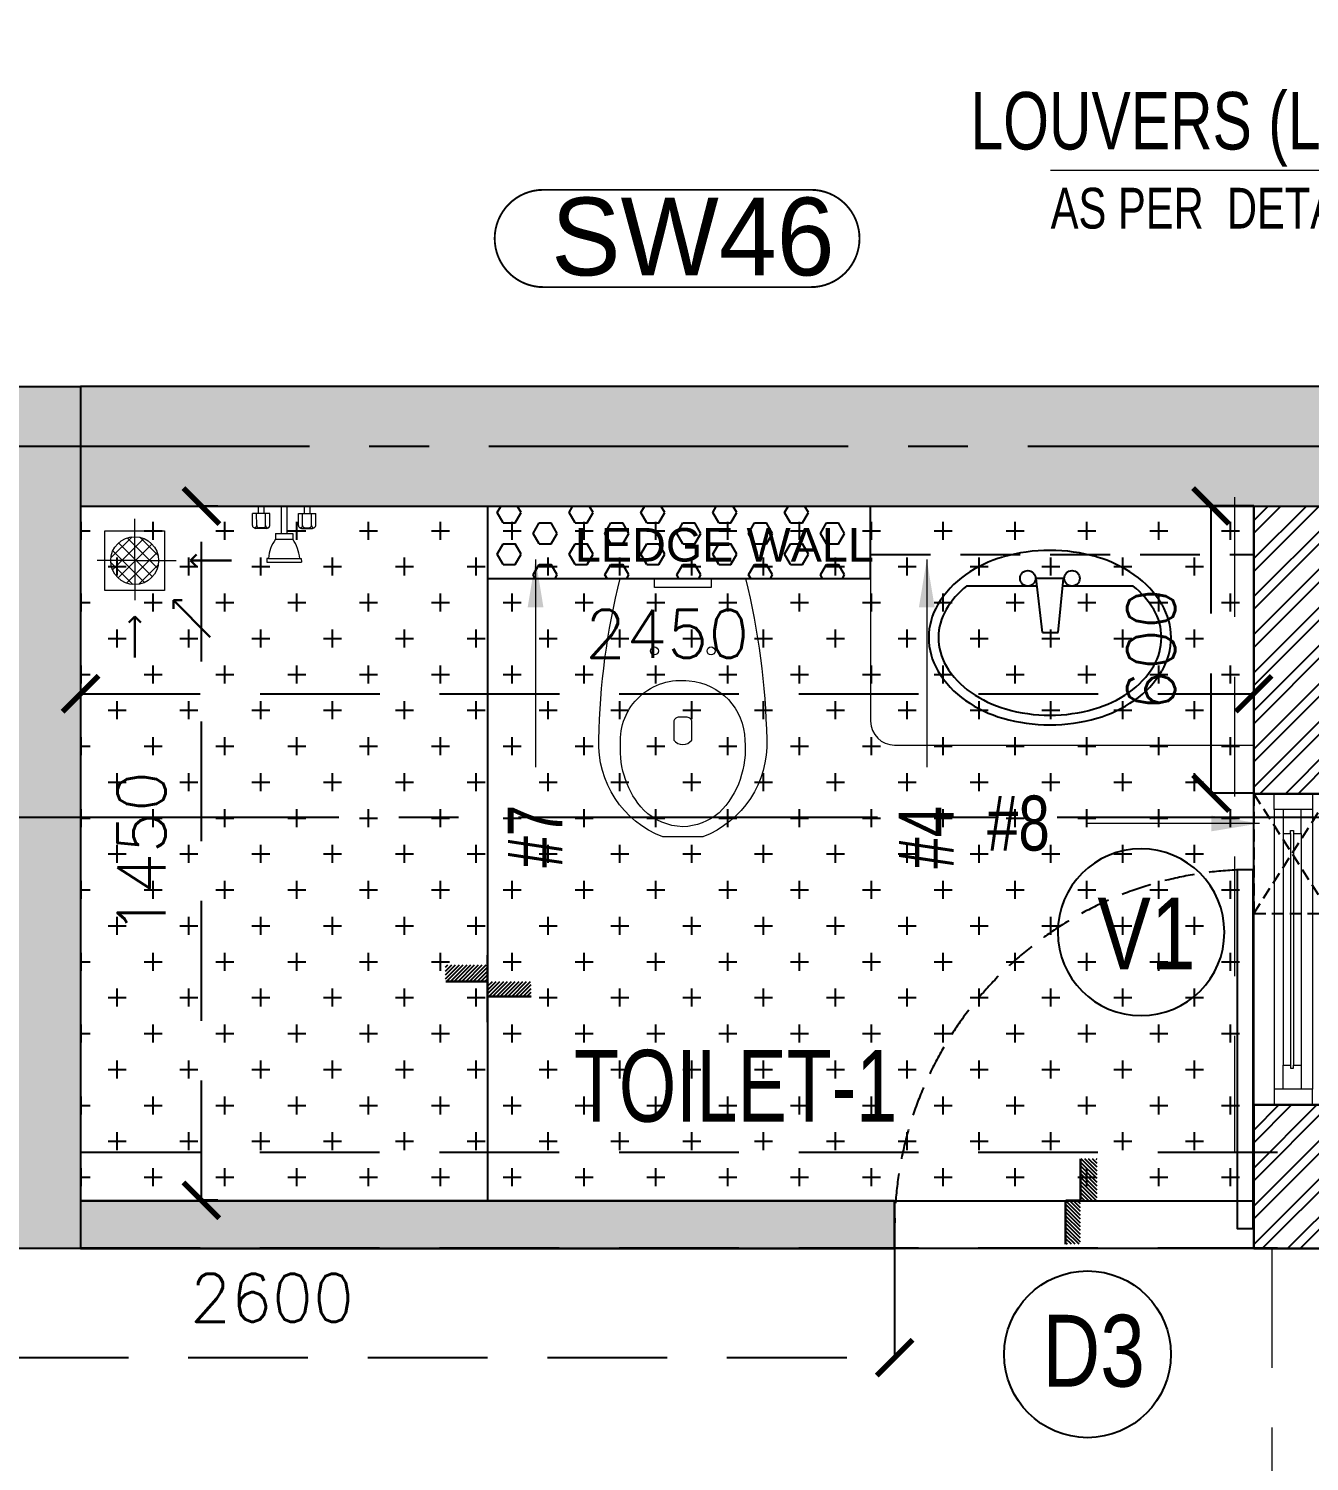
# Model space of a CAD drawing. Header units: millimetres. Extents: x 1167879 to 1231451, y -5731814 to -5645217.
# Drawn here: x 1196534 to 1199208, y -5723919 to -5720927 of the extents above; entities that cross this region are included whole.
import ezdxf
from ezdxf.enums import TextEntityAlignment as Align

# ---------------------------------------------------------------- set-up
doc = ezdxf.new("R2010")
doc.units = ezdxf.units.MM
doc.header["$LTSCALE"] = 1000
doc.header["$MEASUREMENT"] = 0
for name, pattern in [('2BHK-A - FRONT$0$( Hidden )', [0.375, 0.25, -0.125]), ('2BHK-A - FRONT$0$AUDIT_D_120904163729-0', [0]), ('2BHK-A - FRONT$0$HIDDEN', [0.375, 0.25, -0.125]), ('AUDIT_D_120904163729-0', [0]), ('T8(T9 IS SIMILAR) - DIMENSION & TEXTING$0$HIDDEN', [0.375, 0.25, -0.125]), ('T8(T9 IS SIMILAR)$0$$0$HIDDEN', [0.375, 0.25, -0.125]), ('T8(T9 IS SIMILAR)$0$HIDDEN', [0.375, 0.25, -0.125]), ('T8_REFUGE COLUMNS$0$CENTER2', [1.125, 0.75, -0.125, 0.125, -0.125])]:
    doc.linetypes.add(name, pattern=pattern)
doc.layers.get('0').update_dxf_attribs({"linetype": 'AUDIT_D_120904163729-0'})
for name, color, linetype, lineweight in [('2BHK-A - FRONT$0$$0$a-TOI-fixtures', 251, 'Continuous', 0), ('2BHK-A - FRONT$0$a-TOI-fixtures', 251, 'Continuous', 0), ('2BHK-A - FRONT$0$A-WALL- 160', 6, 'Continuous', 30), ('2BHK-A - FRONT$0$Ventilator', 5, 'Continuous', 0), ('T8(T9 IS SIMILAR) - DIMENSION & TEXTING$0$a-Text', 4, 'Continuous', 0), ('T8(T9 IS SIMILAR) - DIMENSION & TEXTING$0$R0-18-10-2014-T1-1st Podium Floor Plan$0$Text', 2, 'Continuous', 0), ('T8(T9 IS SIMILAR)$0$D&W', 8, 'Continuous', 25), ('T8(T9 IS SIMILAR)$0$SCPL BEAM', 191, 'T8(T9 IS SIMILAR)$0$$0$HIDDEN', 13), ('T8_REFUGE COLUMNS$0$A-COLUMN NO size reduce', 81, 'Continuous', 25)]:
    doc.layers.add(name, color=color, linetype=linetype, lineweight=lineweight)
for name, color, linetype in [('2BHK-A - FRONT$0$$0$LEDGE WALL', 5, 'Continuous'), ('2BHK-A - FRONT$0$A-HATCH -160', 251, '2BHK-A - FRONT$0$AUDIT_D_120904163729-0'), ('2BHK-A - FRONT$0$A-SANITARY', 2, 'Continuous'), ('2BHK-A - FRONT$0$a-tile drop', 3, 'Continuous'), ('2BHK-A - FRONT$0$A-TOI SUNK 50MM', 8, 'Continuous'), ('2BHK-A - FRONT$0$ANNO', 7, 'Continuous'), ('2BHK-A - FRONT$0$APT PLANS-typ$0$TILEDROP', 3, 'Continuous'), ('2BHK-A - FRONT$0$ELEV.', 5, 'Continuous'), ('2BHK-A - FRONT$0$LEDGE WALL', 5, 'Continuous'), ('T8(T9 IS SIMILAR) - DIMENSION & TEXTING$0$A-DIMENSIONS', 2, 'T8(T9 IS SIMILAR) - DIMENSION & TEXTING$0$HIDDEN'), ('T8(T9 IS SIMILAR) - DIMENSION & TEXTING$0$a-window-no', 125, 'Continuous'), ('T8(T9 IS SIMILAR)$0$$6$a-beam 2', 50, 'Continuous'), ('T8(T9 IS SIMILAR)$0$S-BEAM', 20, 'T8(T9 IS SIMILAR)$0$$0$HIDDEN'), ('T8_REFUGE COLUMNS$0$A-CENTERLINE', 193, 'T8_REFUGE COLUMNS$0$CENTER2'), ('T8_REFUGE COLUMNS$0$A-RCC COLS', 3, 'Continuous'), ('T8_TYPICAL COLUMNS$0$A-RCC COLS', 3, 'Continuous')]:
    doc.layers.add(name, color=color, linetype=linetype)
doc.layers.add('T8_REFUGE COLUMNS$0$COL-HATCH', color=7, linetype='Continuous', lineweight=25, true_color=0xa3a3a3)
doc.styles.add('2BHK-A - FRONT$0$arial', font='sanss___.ttf')
doc.styles.add('2BHK-A - FRONT$0$Romans 1', font='romans.shx', dxfattribs={"height": 100})
doc.styles.add('T8(T9 IS SIMILAR) - DIMENSION & TEXTING$0$ARIAL ARROW', font='swisscl.ttf')
doc.styles.add('T8(T9 IS SIMILAR) - DIMENSION & TEXTING$0$LODHA STANDERD', font='sanss___.ttf')
doc.styles.add('T8(T9 IS SIMILAR) - DIMENSION & TEXTING$0$Romans 1', font='romans.shx', dxfattribs={"height": 100})
doc.styles.add('T8(T9 IS SIMILAR) - DIMENSION & TEXTING$0$Tahoma', font='tahoma.ttf')
doc.styles.add('T8_REFUGE COLUMNS$0$STANDARD', font='GOTHIC.TTF')
doc.dimstyles.new('2BHK-A - FRONT$0$ALPINE S', dxfattribs={"dimscale": 0, "dimtxt": 100, "dimasz": 75, "dimexe": 0, "dimexo": 0, "dimgap": 75, "dimtad": 1, "dimdec": 0, "dimzin": 0, "dimdsep": 46, "dimtxsty": '2BHK-A - FRONT$0$Romans 1', "dimblk": '2BHK-A - FRONT$0$_ArchTick', "dimcen": 0.09, "dimclrd": 256, "dimclre": 256, "dimclrt": 7, "dimadec": 0, "dimazin": 0, "dimtfac": 1, "dimtdec": 0, "dimtofl": 0, "dimtmove": 1, "dimatfit": 0, "dimldrblk": '2BHK-A - FRONT$0$_Open90', "dimfxl": 1, "dimtolj": 1, "dimtzin": 0, "dimarcsym": 0})
doc.dimstyles.new('T8(T9 IS SIMILAR) - DIMENSION & TEXTING$0$ALPINE S', dxfattribs={"dimscale": 0, "dimtxt": 100, "dimasz": 75, "dimexe": 0, "dimexo": 0, "dimgap": 75, "dimtad": 1, "dimdec": 0, "dimzin": 0, "dimdsep": 46, "dimtxsty": 'T8(T9 IS SIMILAR) - DIMENSION & TEXTING$0$Romans 1', "dimblk": 'T8(T9 IS SIMILAR) - DIMENSION & TEXTING$0$_ArchTick', "dimcen": 0.09, "dimclrd": 256, "dimclre": 256, "dimclrt": 7, "dimadec": 0, "dimazin": 0, "dimtfac": 1, "dimtdec": 0, "dimtofl": 0, "dimtmove": 1, "dimatfit": 0, "dimldrblk": 'T8(T9 IS SIMILAR) - DIMENSION & TEXTING$0$_Open90', "dimfxl": 1, "dimtolj": 1, "dimtzin": 0, "dimarcsym": 0})
doc.dimstyles.new('T8(T9 IS SIMILAR) - DIMENSION & TEXTING$0$SAMATA STD', dxfattribs={"dimtxt": 100, "dimasz": 50, "dimexe": 50, "dimexo": 50, "dimgap": 10, "dimtad": 0, "dimdec": 0, "dimrnd": 5, "dimzin": 0, "dimdsep": 46, "dimtxsty": 'T8(T9 IS SIMILAR) - DIMENSION & TEXTING$0$Tahoma', "dimblk": 'T8(T9 IS SIMILAR) - DIMENSION & TEXTING$0$_Origin2', "dimcen": -50, "dimdle": 50, "dimclrd": 7, "dimclre": 7, "dimclrt": 7, "dimadec": 0, "dimazin": 0, "dimtfac": 1, "dimtdec": 0, "dimtmove": 1, "dimatfit": 3, "dimfxl": 150, "dimtfill": 1, "dimtolj": 1, "dimtzin": 0, "dimlwd": -1, "dimlwe": -1, "dimarcsym": 0})

# ---------------------------------------------------------------- blocks, each defined once
blk = doc.blocks.new('T8(T9 IS SIMILAR) - DIMENSION & TEXTING$0$_Origin2')
at = {"color": 0, "linetype": 'ByBlock', "lineweight": -2}
blk.add_line((-0.5, 0), (-1, 0), dxfattribs=at)
for radius in [0.5, 0.25]:
    blk.add_circle((0, 0), radius, dxfattribs=at)
blk = doc.blocks.new('T8(T9 IS SIMILAR) - DIMENSION & TEXTING$0$WINDOW TAG')
at = {"layer": 'T8(T9 IS SIMILAR) - DIMENSION & TEXTING$0$a-window-no'}
blk.add_circle((0, 0), 174.1, dxfattribs=at)
at = {"layer": 'T8(T9 IS SIMILAR) - DIMENSION & TEXTING$0$a-window-no', "style": 'T8(T9 IS SIMILAR) - DIMENSION & TEXTING$0$LODHA STANDERD'}
blk.add_attdef('WINDOW', text='', height=150, dxfattribs=at).set_placement((11.3, 2.8), align=Align.MIDDLE_CENTER)
blk = doc.blocks.new('T8(T9 IS SIMILAR) - DIMENSION & TEXTING$0$_ArchTick')
at = {"color": 0, "linetype": 'ByBlock', "const_width": 0.15}
blk.add_lwpolyline([(-0.5, -0.5), (0.5, 0.5)], dxfattribs=at)
blk = doc.blocks.new('*D535')
at = {"layer": 'T8(T9 IS SIMILAR) - DIMENSION & TEXTING$0$A-DIMENSIONS', "linetype": 'T8(T9 IS SIMILAR) - DIMENSION & TEXTING$0$HIDDEN', "lineweight": -2, "transparency": 16777216}
for p, q in [((1196642.3, -5721924.4), (1196642.3, -5722316.2)), ((1199092.3, -5721924.1), (1199092.3, -5722316.2))]:
    blk.add_line(p, q, dxfattribs=at)
at = {"layer": 'T8(T9 IS SIMILAR) - DIMENSION & TEXTING$0$A-DIMENSIONS', "lineweight": -2, "transparency": 16777216}
blk.add_line((1196642.3, -5722316.2), (1199092.3, -5722316.2), dxfattribs=at)
at = {"layer": 'T8(T9 IS SIMILAR) - DIMENSION & TEXTING$0$A-DIMENSIONS', "linetype": 'ByBlock', "lineweight": -2, "transparency": 16777216, "xscale": 75, "yscale": 75, "zscale": 75, "rotation": 180}
blk.add_blockref('T8(T9 IS SIMILAR) - DIMENSION & TEXTING$0$_ArchTick', (1196642.3, -5722316.2), dxfattribs=at)
at = {"layer": 'T8(T9 IS SIMILAR) - DIMENSION & TEXTING$0$A-DIMENSIONS', "linetype": 'ByBlock', "lineweight": -2, "transparency": 16777216, "xscale": 75, "yscale": 75, "zscale": 75}
blk.add_blockref('T8(T9 IS SIMILAR) - DIMENSION & TEXTING$0$_ArchTick', (1199092.3, -5722316.2), dxfattribs=at)
at = {"layer": 'T8(T9 IS SIMILAR) - DIMENSION & TEXTING$0$A-DIMENSIONS', "color": 7, "linetype": 'ByBlock', "transparency": 16777216, "insert": (1197867.3, -5722191.2), "char_height": 100, "attachment_point": 5, "style": 'T8(T9 IS SIMILAR) - DIMENSION & TEXTING$0$Romans 1'}
blk.add_mtext('\\A1;2450', dxfattribs=at)
blk = doc.blocks.new('T8(T9 IS SIMILAR) - DIMENSION & TEXTING$0$_Open90')
at = {"color": 0, "linetype": 'ByBlock', "lineweight": -2}
for p, q in [((-0.5, 0.5), (0, 0)), ((0, 0), (-1, 0)), ((0, 0), (-0.5, -0.5))]:
    blk.add_line(p, q, dxfattribs=at)
blk = doc.blocks.new('*D536')
at = {"layer": 'T8(T9 IS SIMILAR) - DIMENSION & TEXTING$0$A-DIMENSIONS', "linetype": 'T8(T9 IS SIMILAR) - DIMENSION & TEXTING$0$HIDDEN', "lineweight": -2, "transparency": 16777216}
for p, q in [((1196929.3, -5721924.4), (1196894.8, -5721924.4)), ((1196929.3, -5723374), (1196894.8, -5723374))]:
    blk.add_line(p, q, dxfattribs=at)
at = {"layer": 'T8(T9 IS SIMILAR) - DIMENSION & TEXTING$0$A-DIMENSIONS', "lineweight": -2, "transparency": 16777216}
blk.add_line((1196894.8, -5723374), (1196894.8, -5721924.4), dxfattribs=at)
at = {"layer": 'T8(T9 IS SIMILAR) - DIMENSION & TEXTING$0$A-DIMENSIONS', "linetype": 'ByBlock', "lineweight": -2, "transparency": 16777216, "xscale": 75, "yscale": 75, "zscale": 75}
for p, rotation in [((1196894.8, -5721924.4), 90), ((1196894.8, -5723374), 270)]:
    blk.add_blockref('T8(T9 IS SIMILAR) - DIMENSION & TEXTING$0$_ArchTick', p, dxfattribs=dict(at, rotation=rotation))
at = {"layer": 'T8(T9 IS SIMILAR) - DIMENSION & TEXTING$0$A-DIMENSIONS', "color": 7, "linetype": 'ByBlock', "transparency": 16777216, "insert": (1196769.8, -5722649.2), "char_height": 100, "attachment_point": 5, "rotation": 90, "style": 'T8(T9 IS SIMILAR) - DIMENSION & TEXTING$0$Romans 1'}
blk.add_mtext('\\A1;1450', dxfattribs=at)
blk = doc.blocks.new('*D541')
at = {"layer": 'T8(T9 IS SIMILAR) - DIMENSION & TEXTING$0$A-DIMENSIONS', "linetype": 'T8(T9 IS SIMILAR) - DIMENSION & TEXTING$0$HIDDEN', "lineweight": -2, "transparency": 16777216}
for p, q in [((1195742.3, -5723474.9), (1195742.3, -5723702.6)), ((1198342.3, -5723474), (1198342.3, -5723702.6))]:
    blk.add_line(p, q, dxfattribs=at)
at = {"layer": 'T8(T9 IS SIMILAR) - DIMENSION & TEXTING$0$A-DIMENSIONS', "lineweight": -2, "transparency": 16777216}
blk.add_line((1195742.3, -5723702.6), (1198342.3, -5723702.6), dxfattribs=at)
at = {"layer": 'T8(T9 IS SIMILAR) - DIMENSION & TEXTING$0$A-DIMENSIONS', "linetype": 'ByBlock', "lineweight": -2, "transparency": 16777216, "xscale": 75, "yscale": 75, "zscale": 75, "rotation": 180}
blk.add_blockref('T8(T9 IS SIMILAR) - DIMENSION & TEXTING$0$_ArchTick', (1195742.3, -5723702.6), dxfattribs=at)
at = {"layer": 'T8(T9 IS SIMILAR) - DIMENSION & TEXTING$0$A-DIMENSIONS', "linetype": 'ByBlock', "lineweight": -2, "transparency": 16777216, "xscale": 75, "yscale": 75, "zscale": 75}
blk.add_blockref('T8(T9 IS SIMILAR) - DIMENSION & TEXTING$0$_ArchTick', (1198342.3, -5723702.6), dxfattribs=at)
at = {"layer": 'T8(T9 IS SIMILAR) - DIMENSION & TEXTING$0$A-DIMENSIONS', "color": 7, "linetype": 'ByBlock', "transparency": 16777216, "insert": (1197042.3, -5723577.6), "char_height": 100, "attachment_point": 5, "style": 'T8(T9 IS SIMILAR) - DIMENSION & TEXTING$0$Romans 1'}
blk.add_mtext('\\A1;2600', dxfattribs=at)
blk = doc.blocks.new('*D201')
at = {"layer": 'T8(T9 IS SIMILAR) - DIMENSION & TEXTING$0$A-DIMENSIONS', "linetype": 'T8(T9 IS SIMILAR) - DIMENSION & TEXTING$0$HIDDEN', "lineweight": -2, "transparency": 16777216}
for p, q in [((1199092.3, -5721924.1), (1199003, -5721924.1)), ((1199092.3, -5722523.9), (1199003, -5722523.9))]:
    blk.add_line(p, q, dxfattribs=at)
at = {"layer": 'T8(T9 IS SIMILAR) - DIMENSION & TEXTING$0$A-DIMENSIONS', "lineweight": -2, "transparency": 16777216}
blk.add_line((1199003, -5722523.9), (1199003, -5721924.1), dxfattribs=at)
at = {"layer": 'T8(T9 IS SIMILAR) - DIMENSION & TEXTING$0$A-DIMENSIONS', "linetype": 'ByBlock', "lineweight": -2, "transparency": 16777216, "xscale": 75, "yscale": 75, "zscale": 75}
for p, rotation in [((1199003, -5721924.1), 90), ((1199003, -5722523.9), 270)]:
    blk.add_blockref('T8(T9 IS SIMILAR) - DIMENSION & TEXTING$0$_ArchTick', p, dxfattribs=dict(at, rotation=rotation))
at = {"layer": 'T8(T9 IS SIMILAR) - DIMENSION & TEXTING$0$A-DIMENSIONS', "color": 7, "linetype": 'ByBlock', "transparency": 16777216, "insert": (1198878, -5722224), "char_height": 100, "attachment_point": 5, "rotation": 90, "style": 'T8(T9 IS SIMILAR) - DIMENSION & TEXTING$0$Romans 1'}
blk.add_mtext('\\A1;600', dxfattribs=at)
blk = doc.blocks.new('T8_REFUGE COLUMNS')
at = {"layer": 'T8_REFUGE COLUMNS$0$COL-HATCH', "linetype": 'ByBlock'}
h = blk.add_hatch(color=256, dxfattribs=at)
h.dxf.hatch_style = 1
h.paths.add_polyline_path([(1196642.1, -5723474.9), (1196392.1, -5723474.9), (1196392.1, -5721674.9), (1196642.1, -5721674.9)])
h = blk.add_hatch(color=256, dxfattribs=at)
h.dxf.hatch_style = 1
h.paths.add_polyline_path([(1196642.1, -5721924.9), (1199252.1, -5721924.9), (1199252.1, -5721674.9), (1196642.1, -5721674.9)])
at = {"layer": 'T8_REFUGE COLUMNS$0$A-CENTERLINE'}
for p, q in [((1217370.3, -5721799.9), (1182156.9, -5721799.9)), ((1217431.8, -5722574.9), (1182156.9, -5722574.9))]:
    blk.add_line(p, q, dxfattribs=at)
at = {"layer": 'T8_REFUGE COLUMNS$0$A-COLUMN NO size reduce', "linetype": 'ByBlock', "const_width": 3.9}
blk.add_lwpolyline([(1197608.8, -5721467.2, -1), (1197608.8, -5721264), (1198167.4, -5721264, -1), (1198167.4, -5721467.2)], format="xyb", close=True, dxfattribs=at)
at = {"layer": 'T8_REFUGE COLUMNS$0$A-RCC COLS', "linetype": 'ByBlock'}
for points in [[(1196642.1, -5723474.9), (1196392.1, -5723474.9), (1196392.1, -5721674.9), (1196642.1, -5721674.9)], [(1196642.1, -5721924.9), (1199252.1, -5721924.9), (1199252.1, -5721674.9), (1196642.1, -5721674.9)]]:
    blk.add_lwpolyline(points, close=True, dxfattribs=at)
at = {"layer": 'T8_REFUGE COLUMNS$0$A-COLUMN NO size reduce', "linetype": 'ByBlock', "insert": (1197625.1, -5721280.2), "char_height": 162.5, "attachment_point": 1, "style": 'T8_REFUGE COLUMNS$0$STANDARD'}
blk.add_mtext_dynamic_manual_height_columns('SW46', width=444.685, gutter_width=500, heights=[0], dxfattribs=at)
blk = doc.blocks.new('T8_TYPICAL COLUMNS')
at = {"layer": 'T8_TYPICAL COLUMNS$0$A-RCC COLS', "linetype": 'ByBlock'}
blk.add_blockref('T8_REFUGE COLUMNS', (0, 0), dxfattribs=at)
blk = doc.blocks.new('2BHK-A - FRONT$0$EWC 1-flat-3')
at = {"layer": '2BHK-A - FRONT$0$a-TOI-fixtures', "ltscale": 1.5}
blk.add_line((130.9, 0), (-130.9, 0), dxfattribs=at)
for points in [[(-130.9, 0, -0.055103), (-175.3, 336.2, -0.321827), (-41.6, 540), (41.6, 540, -0.321827), (175.3, 336.2, -0.055103), (130.9, 0, -27.681239)], [(-13.2, 214.3, -0.391448), (-129.3, 337.7, -0.224585), (-76.1, 489.9, -0.160675), (0, 518.7, -0.183016), (81.6, 484.1, -0.201424), (130, 346.4, -0.474507), (-13.2, 214.3, -2.927417)], [(-9.5, 290.2), (9.5, 290.2, 0.414214), (18.9, 299.7), (18.9, 337.6, 0.5), (-18.9, 337.6), (-18.9, 299.7, 0.414214), (-9.5, 290.2, 0.530498)]]:
    blk.add_lwpolyline(points, format="xyb", dxfattribs=at)
at = {"layer": '2BHK-A - FRONT$0$a-TOI-fixtures'}
blk.add_lwpolyline([(-59.2, 0), (-59.2, 18.9), (59.2, 18.9), (59.2, 0)], close=True, dxfattribs=at)
at = {"layer": '2BHK-A - FRONT$0$a-TOI-fixtures', "ltscale": 1.5}
for centre in [(-59.2, 151.6), (59.2, 151.6)]:
    blk.add_circle(centre, 8.31, dxfattribs=at)
blk = doc.blocks.new('2BHK-A - FRONT$0$SH-flat-2')
at = {"layer": '2BHK-A - FRONT$0$a-TOI-fixtures'}
for p, q in [((14.6, 30), (14.7, 66)), ((39.9, 65.9), (14.7, 66)), ((0.1, 54), (14.6, 54)), ((0.1, 42), (14.6, 42)), ((39.7, 38.7), (14.5, 38.7)), ((39.8, 57.2), (14.6, 57.2)), ((39.8, 29.9), (14.6, 30)), ((43.4, 31.6), (44.7, 33.1)), ((44.6, 43), (44.6, 52.2)), ((45.9, 36.2), (45.9, 59)), ((108.4, -32.8), (108.5, 32.4)), ((108.5, 35.8), (116.3, 35.8)), ((108.5, 32.4), (108.5, 35.8)), ((116.2, -36.2), (116.3, 35.8)), ((0, -6), (0, 6)), ((0, 6), (56.3, 5.9)), ((56.2, -18.1), (56.3, 17.9)), ((56.3, 17.9), (68.3, 17.9)), ((68.2, -18.1), (68.3, 17.9)), ((0, -6), (56.3, -6.1)), ((56.2, -18.1), (68.2, -18.1)), ((-0.1, -42), (14.4, -42)), ((-0.1, -54), (14.4, -54)), ((39.5, -57.3), (14.3, -57.3)), ((14.5, -30), (14.4, -66)), ((39.6, -38.8), (14.4, -38.8)), ((39.7, -30.1), (14.5, -30)), ((43.3, -31.7), (44.6, -33.3)), ((44.4, -43.2), (44.4, -52.4)), ((45.7, -36.4), (45.7, -59.2)), ((108.4, -32.8), (108.4, -36.2)), ((108.4, -36.2), (116.2, -36.2)), ((39.6, -66.1), (14.4, -66))]:
    blk.add_line(p, q, dxfattribs=at)
for centre, radius, start, end in [((39.8, 62), 4.8, 269.8776, 359.8776), ((39.9, 61.1), 4.8, 359.8776, 89.8776), ((41.1, 59), 4.8, 359.8776, 46.4449), ((39.8, 43.5), 4.8, 269.8776, 359.8776), ((39.7, 33.9), 4.8, 359.8776, 89.8776), ((39.8, 52.2), 4.8, 359.8776, 89.8776), ((39.8, 34.7), 4.8, 269.8776, 359.8776), ((41.1, 36.2), 4.8, 319.2258, 359.8776), ((114.8, -47.9), 80.5, 94.4595, 125.2375), ((115, 47.4), 80.5, 234.5177, 265.2957), ((39.5, -52.4), 4.8, 269.8776, 359.8776), ((39.5, -62.1), 4.8, 359.8776, 89.8776), ((39.6, -34), 4.8, 269.8776, 359.8776), ((39.6, -43.6), 4.8, 359.8776, 89.8776), ((39.7, -34.9), 4.8, 359.8776, 89.8776), ((40.9, -59.2), 4.8, 313.3103, 359.8776), ((40.9, -36.4), 4.8, 359.8776, 40.5294), ((39.6, -61.3), 4.8, 269.8776, 359.8776)]:
    blk.add_arc(centre, radius, start, end, dxfattribs=at)
blk = doc.blocks.new('2BHK-A - FRONT$0$TILE DROP -x')
at = {"layer": '2BHK-A - FRONT$0$APT PLANS-typ$0$TILEDROP'}
h = blk.add_hatch(dxfattribs=at)
h.set_pattern_fill('ACET-2D-ANSI31', color=8, scale=90, angle=90, style=0)
h.set_pattern_definition([(135, (-851695.914, 5365039.183), (-7.954951288, -7.954951288), [])])
h.paths.add_polyline_path([(-58323.9, -19205.9), (-58323.9, -19023.7), (-58261.5, -19023.7), (-58261.5, -19205.9)])
edge = h.paths.add_edge_path()
edge.add_line((-58323.9, -19381.2), (-58393.7, -19381.2))
edge.add_line((-58323.9, -19205.9), (-58323.9, -19381.2))
edge.add_line((-58393.1, -19205.9), (-58323.9, -19205.9))
edge.add_line((-58393.1, -19381.2), (-58393.1, -19205.9))
at = {"layer": '2BHK-A - FRONT$0$APT PLANS-typ$0$TILEDROP', "color": 1}
blk.add_line((-58153.9, -19205.9), (-58434, -19205.9), dxfattribs=at)
at = {"layer": '2BHK-A - FRONT$0$APT PLANS-typ$0$TILEDROP', "color": 20, "const_width": 10}
for points in [[(-58261.5, -19205.9), (-58261.5, -19023.7)], [(-58323.9, -19381.2), (-58323.9, -19205.9)], [(-58323.9, -19205.9), (-58261.5, -19205.9)]]:
    blk.add_lwpolyline(points, dxfattribs=at)
blk = doc.blocks.new('2BHK-A - FRONT$0$V1')
at = {"layer": '2BHK-A - FRONT$0$Ventilator'}
for p, q in [((1139453.9, -5700057.1), (1140103.9, -5700057.1)), ((1139453.9, -5700217.1), (1140103.9, -5700217.1))]:
    blk.add_line(p, q, dxfattribs=at)
at = {"layer": '2BHK-A - FRONT$0$Ventilator', "color": 8}
for p, q in [((1139486.9, -5700094.6), (1140070.9, -5700094.6)), ((1139536.9, -5700118.3), (1140020.9, -5700118.3)), ((1139536.9, -5700155.8), (1140020.9, -5700155.8)), ((1139486.9, -5700174.6), (1140070.9, -5700174.6))]:
    blk.add_line(p, q, dxfattribs=at)
at = {"layer": '2BHK-A - FRONT$0$Ventilator', "color": 5}
for p, q in [((1139536.9, -5700134.1), (1140020.9, -5700134.1)), ((1139536.9, -5700140.1), (1140020.9, -5700140.1))]:
    blk.add_line(p, q, dxfattribs=at)
at = {"layer": '2BHK-A - FRONT$0$Ventilator', "color": 4}
for points in [[(1139453.9, -5700094.6), (1139486.9, -5700094.6), (1139486.9, -5700174.6), (1139453.9, -5700174.6)], [(1140103.9, -5700094.6), (1140070.9, -5700094.6), (1140070.9, -5700174.6), (1140103.9, -5700174.6)], [(1139536.9, -5700134.1), (1139536.9, -5700118.3), (1139486.9, -5700118.3), (1139486.9, -5700155.8), (1139536.9, -5700155.8), (1139536.9, -5700140.1), (1139530.9, -5700140.1), (1139530.9, -5700134.1)], [(1140020.9, -5700134.1), (1140020.9, -5700118.3), (1140070.9, -5700118.3), (1140070.9, -5700155.8), (1140020.9, -5700155.8), (1140020.9, -5700140.1), (1140026.9, -5700140.1), (1140026.9, -5700134.1)]]:
    blk.add_lwpolyline(points, close=True, dxfattribs=at)
blk = doc.blocks.new('2BHK-A - FRONT$0$_ArchTick')
at = {"color": 0, "linetype": 'ByBlock', "const_width": 0.15}
blk.add_lwpolyline([(-0.5, -0.5), (0.5, 0.5)], dxfattribs=at)
blk = doc.blocks.new('2BHK-A - FRONT$0$_Open90')
at = {"color": 0, "linetype": 'ByBlock', "lineweight": -2}
for p, q in [((0, 0), (-1, 0)), ((-0.5, 0.5), (0, 0)), ((0, 0), (-0.5, -0.5))]:
    blk.add_line(p, q, dxfattribs=at)
blk = doc.blocks.new('2BHK-A - FRONT$0$WB1-flat-1')
at = {"layer": '2BHK-A - FRONT$0$A-SANITARY', "color": 251, "ltscale": 1000}
for p, q in [((-190118, 1779491.7), (-190265.4, 1779491.7)), ((-190061.5, 1779507.9), (-190121.4, 1779507.9)), ((-190106.8, 1779394.5), (-190119.9, 1779507.9)), ((-190074.4, 1779394.5), (-190063, 1779507.9)), ((-189917.5, 1779491.7), (-190064.6, 1779491.7))]:
    blk.add_line(p, q, dxfattribs=at)
at = {"layer": '2BHK-A - FRONT$0$A-SANITARY', "color": 251}
blk.add_line((-190106.8, 1779394.5), (-190074.4, 1779394.5), dxfattribs=at)
for centre, major_axis, start_param, end_param in [((-190115.8, 1779296.9), (69.6, -256.7), 3.157331, 3.484585), ((-190091.4, 1779212.5), (92.6, -341.5), 2.876783, 3.157331), ((-190091.4, 1779212.5), (92.6, -341.5), 2.596234, 2.876783), ((-190067.1, 1779296.9), (69.6, -256.7), 2.268981, 2.596234), ((-190152.9, 1779350.3), (52.6, -193.9), 3.484585, 3.910525), ((-190137.6, 1779507.9), (4.2, -15.6), 6.018375, 12.30156), ((-190045.3, 1779507.9), (4.2, -15.6), 6.018375, 12.30156), ((-190030, 1779350.3), (52.6, -193.9), 1.84304, 2.268981), ((-190152.9, 1779350.3), (47.3, -174.4), 3.548625, 3.910525), ((-190030, 1779350.3), (47.3, -174.4), 1.84304, 2.20494), ((-190209.6, 1779384.1), (35.3, -130.2), 3.910525, 4.447579), ((-189973.2, 1779384.1), (35.3, -130.2), 1.305986, 1.84304), ((-190209.6, 1779384.1), (30, -110.7), 3.910525, 4.447579), ((-189973.2, 1779384.1), (30, -110.7), 1.305986, 1.84304), ((-190209.6, 1779384.1), (35.3, -130.2), 4.447579, 4.984633), ((-190209.6, 1779384.1), (30, -110.7), 4.447579, 4.984633), ((-189973.2, 1779384.1), (30, -110.7), 0.768932, 1.305986), ((-189973.2, 1779384.1), (35.3, -130.2), 0.768932, 1.305986), ((-190152.9, 1779417.8), (52.6, -193.9), 4.984633, 5.410573), ((-190152.9, 1779417.8), (47.3, -174.4), 4.984633, 5.410573), ((-190030, 1779417.8), (47.3, -174.4), 0.342992, 0.768932), ((-190030, 1779417.8), (52.6, -193.9), 0.342992, 0.768932), ((-190115.8, 1779471.3), (69.6, -256.7), 5.410573, 5.737826), ((-190115.8, 1779471.3), (64.3, -237.2), 5.410573, 5.737826), ((-190067.1, 1779471.3), (64.3, -237.2), 0.015739, 0.342992), ((-190067.1, 1779471.3), (69.6, -256.7), 0.015739, 0.342992), ((-190091.4, 1779555.7), (92.6, -341.5), 5.737826, 6.018375), ((-190091.4, 1779555.7), (87.3, -322), 5.737826, 6.018375), ((-190091.4, 1779555.7), (87.3, -322), 6.018375, 6.298924), ((-190091.4, 1779555.7), (92.6, -341.5), 6.018375, 6.298924)]:
    blk.add_ellipse(centre, major_axis=major_axis, ratio=1, start_param=start_param, end_param=end_param, dxfattribs=at)
blk = doc.blocks.new('T8(T9 IS SIMILAR) - DIMENSION & TEXTING')
at = {"layer": 'T8(T9 IS SIMILAR) - DIMENSION & TEXTING$0$a-window-no'}
ref = blk.add_blockref('T8(T9 IS SIMILAR) - DIMENSION & TEXTING$0$WINDOW TAG', (1198856.9, -5722814.2, 0), dxfattribs=dict(at, xscale=-1, rotation=180))
ref.add_attrib('WINDOW', 'V1', dxfattribs={"height": 150, "style": 'T8(T9 IS SIMILAR) - DIMENSION & TEXTING$0$LODHA STANDERD', "width": 0.8}).set_placement((1198868.2, -5722817, 0), align=Align.MIDDLE_CENTER)
ref = blk.add_blockref('T8(T9 IS SIMILAR) - DIMENSION & TEXTING$0$WINDOW TAG', (1198745.1, -5723695.6), dxfattribs=at)
ref.add_attrib('WINDOW', 'D3', dxfattribs={"height": 150, "style": 'T8(T9 IS SIMILAR) - DIMENSION & TEXTING$0$LODHA STANDERD', "width": 0.8}).set_placement((1198757.8, -5723688.1), align=Align.MIDDLE_CENTER)
at = {"layer": 'T8(T9 IS SIMILAR) - DIMENSION & TEXTING$0$a-Text', "style": 'T8(T9 IS SIMILAR) - DIMENSION & TEXTING$0$ARIAL ARROW'}
blk.add_text('TOILET-1', height=150, dxfattribs=at).set_placement((1197672.6, -5723209.9))
at = {"layer": 'T8(T9 IS SIMILAR) - DIMENSION & TEXTING$0$R0-18-10-2014-T1-1st Podium Floor Plan$0$Text', "linetype": 'ByBlock', "style": 'T8(T9 IS SIMILAR) - DIMENSION & TEXTING$0$ARIAL ARROW'}
blk.add_text('#8', height=114.75, dxfattribs=at).set_placement((1198535.4, -5722643.7, 0))
for s, p in [('#7', (1197648.8, -5722679.1, 0)), ('#4', (1198465.7, -5722681.3, 0))]:
    blk.add_text(s, height=114.75, rotation=90, dxfattribs=at).set_placement(p)
at = {"layer": 'T8(T9 IS SIMILAR) - DIMENSION & TEXTING$0$R0-18-10-2014-T1-1st Podium Floor Plan$0$Text', "insert": (1199341.2, -5721346), "char_height": 120, "width": 3557.379, "attachment_point": 9, "style": 'T8(T9 IS SIMILAR) - DIMENSION & TEXTING$0$ARIAL ARROW'}
blk.add_mtext('LOUVERS (L2)\\P{\\H0.70833x;AS PER  DETAIL}', dxfattribs=at)
at = {"layer": 'T8(T9 IS SIMILAR) - DIMENSION & TEXTING$0$A-DIMENSIONS', "linetype": 'ByBlock'}
for base, p1, p2, picture, middle in [((1196894.8, -5721924.4), (1196929.3, -5723374), (1196929.3, -5721924.4), '*D536', (1196769.8, -5722649.2)), ((1199003, -5721924.1), (1199092.3, -5722523.9), (1199092.3, -5721924.1), '*D201', (1198878, -5722224))]:
    dim = blk.add_linear_dim(base=base, p1=p1, p2=p2, angle=90, dimstyle='T8(T9 IS SIMILAR) - DIMENSION & TEXTING$0$ALPINE S', override={"dimscale": 1, "dimfxl": 5, "dimarcsym": 1}, dxfattribs=at)
    dim.commit()
    dim.dimension.update_dxf_attribs({"geometry": picture, "text_midpoint": middle})
for base, p1, p2, picture, middle in [((1199092.3, -5722316.2), (1196642.3, -5721924.4, -0.7), (1199092.3, -5721924.1), '*D535', (1197867.3, -5722191.2)), ((1198342.3, -5723702.6), (1195742.3, -5723474.9), (1198342.3, -5723474), '*D541', (1197042.3, -5723577.6))]:
    dim = blk.add_linear_dim(base=base, p1=p1, p2=p2, dimstyle='T8(T9 IS SIMILAR) - DIMENSION & TEXTING$0$ALPINE S', override={"dimscale": 1, "dimfxl": 5, "dimarcsym": 1}, dxfattribs=at)
    dim.commit()
    dim.dimension.update_dxf_attribs({"geometry": picture, "text_midpoint": middle})
at = {"layer": 'T8(T9 IS SIMILAR) - DIMENSION & TEXTING$0$R0-18-10-2014-T1-1st Podium Floor Plan$0$Text'}
for points, override in [([(1199502, -5721674.4), (1199502, -5721223.7), (1198668.1, -5721223.7)], {"dimscale": 1, "dimasz": 150, "dimclrd": 2, "dimfxlon": 1, "dimarcsym": 1}), ([(1197592.6, -5722035.7), (1197592.5, -5722361.2), (1197592.6, -5722469.7)], {"dimscale": 1, "dimasz": 100, "dimclrd": 2, "dimfxlon": 1, "dimarcsym": 1}), ([(1198409.5, -5722035.7), (1198409.5, -5722361.2), (1198409.5, -5722469.7)], {"dimscale": 1, "dimasz": 100, "dimclrd": 2, "dimfxlon": 1, "dimarcsym": 1}), ([(1199104, -5722587.1), (1198854.3, -5722587.1), (1198745.8, -5722587.1)], {"dimscale": 1, "dimasz": 100, "dimclrd": 2, "dimfxlon": 1, "dimarcsym": 1})]:
    blk.add_leader(points, dimstyle='T8(T9 IS SIMILAR) - DIMENSION & TEXTING$0$SAMATA STD', override=override, dxfattribs=at)
blk = doc.blocks.new('2BHK-A - FRONT$0$A$C1DA736AB')
at = {"layer": '2BHK-A - FRONT$0$a-TOI-fixtures', "linetype": 'ByBlock'}
for points in [[(117, 0.4, 0), (202.3, 0.4, 0)], [(81.7, -82.8, 0), (158.2, -159.9, 0)], [(0.4, -117, 0), (0.4, -202.3, 0)]]:
    blk.add_leader(points, dimstyle='2BHK-A - FRONT$0$ALPINE S', override={"dimscale": 1, "dimasz": 25, "dimtad": 0, "dimfxl": 5, "dimtfill": 1, "dimarcsym": 1}, dxfattribs=at)
blk = doc.blocks.new('2BHK-A - FRONT$0$$0$Type-A-First Floor Plan-bottom-up$0$FLOOR TRAP-flat-6')
at = {"layer": '2BHK-A - FRONT$0$$0$a-TOI-fixtures'}
h = blk.add_hatch(dxfattribs=at)
h.set_pattern_fill('ACET-2D-_USER', color=256, scale=20, angle=45, style=0, double=1, pattern_type=0)
h.set_pattern_definition([(45, (-789896.981, 5385770.066), (-14.142135624, 14.142135624), []), (135, (-789896.981, 5385770.066), (-14.142135624, -14.142135624), [])])
edge = h.paths.add_edge_path()
edge.add_arc((150, 150), 50, 0, 360)
for q in [(150, 228.6), (67.6, 150), (237.4, 150), (150, 63.6)]:
    blk.add_line((150, 150), q, dxfattribs=at)
blk.add_lwpolyline([(87.5, 212.5), (212.5, 212.5), (212.5, 87.5), (87.5, 87.5)], close=True, dxfattribs=at)
blk.add_circle((150, 150), 50, dxfattribs=at)
at = {"layer": '2BHK-A - FRONT$0$A-WALL- 160', "linetype": 'ByBlock', "rotation": 270}
blk.add_blockref('2BHK-A - FRONT$0$A$C1DA736AB', (150, 150.4), dxfattribs=at)
blk = doc.blocks.new('2BHK-A - FRONT')
at = {"layer": '2BHK-A - FRONT$0$A-HATCH -160', "linetype": 'ByBlock'}
h = blk.add_hatch(dxfattribs=at)
h.set_pattern_fill('ZIGZAG', color=256, scale=250)
h.set_pattern_definition([(0, (0, 0), (31.25, 31.25), [31.25, -31.25]), (90, (31.25, 0), (-31.25, 31.25), [31.25, -31.25])])
h.paths.add_polyline_path([(1142149.5, -5723474.6), (1143849.6, -5723474.6), (1143849.6, -5723374.6), (1142149.5, -5723374.6)])
h.paths.add_polyline_path([(1144889.5, -5724474.6), (1144889.5, -5724574.6), (1147099.5, -5724574.6), (1147099.5, -5724474.6), (1145949.5, -5724474.2), (1145949.5, -5724374.2), (1145849.5, -5724374.2), (1145849.5, -5724474.6)])
h.paths.add_polyline_path([(1145949.5, -5723374.2), (1146849.2, -5723374.2), (1146849.2, -5723474.2), (1145949.5, -5723474.2)])
h.paths.add_polyline_path([(1147599.2, -5723474.2), (1148199.2, -5723474.2), (1148199.2, -5723374.2), (1147599.2, -5723374.2)])
h.paths.add_polyline_path([(1150399.5, -5721024.5), (1150499.5, -5721024.5), (1150499.5, -5721774.2), (1150399.5, -5721774.2)])
h.paths.add_polyline_path([(1150399.5, -5720124.5), (1150499.5, -5720124.5), (1150499.5, -5719224.6), (1150399.5, -5719224.6)])
h.paths.add_polyline_path([(1145549.4, -5721674.6), (1145649.4, -5721674.6), (1145649.4, -5721174.6), (1145649.4, -5721174.6), (1145649.4, -5721073.7), (1145549.4, -5721073.9)])
h.paths.add_polyline_path([(1148199.5, -5728684.2), (1148934.5, -5728684.2), (1148934.5, -5728584.2), (1148199.5, -5728584.2)])
h.paths.add_polyline_path([(1148449.5, -5721774.6), (1148849.5, -5721774.6), (1148849.5, -5721674.6), (1148449.5, -5721674.6)])
h.paths.add_polyline_path([(1150149.5, -5721674.6), (1150399.5, -5721674.6), (1150399.5, -5721774.6), (1150149.5, -5721774.6)])
h = blk.add_hatch(dxfattribs=at)
h.set_pattern_fill('ANSI32', color=256, scale=150)
h.set_pattern_definition([(45, (0, -0.55), (-39.77475644, 39.77475644), []), (45, (26.517, -0.55), (-39.77475644, 39.77475644), [])])
h.paths.add_polyline_path([(1145269.9, -5728524.2), (1145269.9, -5728684.2), (1144639.8, -5728684.2), (1144639.8, -5726829.5), (1144799.8, -5726829.5), (1144799.8, -5728524.2)])
h.paths.add_polyline_path([(1148934.5, -5727449.8), (1148934.5, -5727609.8), (1147999.5, -5727609.8), (1147999.5, -5727009.5), (1148159.5, -5727009.5), (1148159.5, -5727449.8)])
h.paths.add_polyline_path([(1147999.5, -5728684.2), (1147999.5, -5728524.2), (1147369.9, -5728524.2), (1147369.9, -5728684.2)])
edge = h.paths.add_edge_path()
edge.add_line((1151334.5, -5727449.8), (1151779.5, -5727449.8))
edge.add_line((1151779.5, -5727449.8), (1151779.5, -5727609.8))
edge.add_line((1151704.5, -5727609.8), (1151334.5, -5727609.8))
edge.add_line((1151334.5, -5727609.8), (1151334.5, -5727449.8))
h.paths.add_polyline_path([(1146264.5, -5719573.8), (1146424.5, -5719573.8), (1146424.5, -5719224.6), (1146264.5, -5719224.6)])
h.paths.add_polyline_path([(1145549.4, -5721834.4), (1145788.9, -5721834.4), (1145790, -5721674.6), (1145549.4, -5721674.6)])
h.paths.add_polyline_path([(1145949.5, -5721924.2), (1145949.5, -5722524.6), (1145789.5, -5722524.6), (1145789.5, -5721924.2)])
h.paths.add_polyline_path([(1144599.5, -5721924.6), (1144759.5, -5721924.6), (1144762, -5722524.6), (1144602, -5722524.6)])
h.paths.add_polyline_path([(1144599.5, -5723474.6), (1144599.5, -5723174.6), (1144759.5, -5723174.6), (1144759.5, -5723314.6), (1145789.5, -5723314.6), (1145789.5, -5723174.6), (1145949.5, -5723174.6), (1145949.5, -5723474.2)])
h = blk.add_hatch(dxfattribs=at)
h.set_pattern_fill('HEX', color=256, scale=200)
h.paths.add_polyline_path([(1143749.5, -5722074.9), (1143749.5, -5721924.9), (1142999.6, -5721924.9), (1142999.6, -5722074.9)])
at = {"layer": '2BHK-A - FRONT$0$A-TOI SUNK 50MM'}
h = blk.add_hatch(dxfattribs=at)
h.set_pattern_fill('CROSS', color=256, scale=300, style=0)
h.set_pattern_definition([(0, (0, -0.9), (75, 75), [37.5, -112.5]), (90, (18.75, -19.65), (-75, 75), [37.5, -112.5])])
h.paths.add_polyline_path([(1142149.5, -5723374.6), (1144599.5, -5723374.6), (1144599.5, -5721924.9), (1142149.5, -5721924.9)])
h.paths.add_polyline_path([(1148199.2, -5723374.6), (1145949.5, -5723374.6), (1145949.5, -5721924.9), (1148199.2, -5721924.9)])
at = {"linetype": '2BHK-A - FRONT$0$HIDDEN', "ltscale": 0.1}
for p, q in [((1144599.5, -5722774.6), (1144759.5, -5722524.6)), ((1144599.5, -5722524.6), (1144759.5, -5722774.6))]:
    blk.add_line(p, q, dxfattribs=at)
blk.add_lwpolyline([(1144599.5, -5722774.6), (1144759.5, -5722774.6), (1144759.5, -5722524.6), (1144599.5, -5722524.6)], close=True, dxfattribs=at)
blk.add_lwpolyline([(1144598.4, -5723432.5), (1144598.4, -5722683.6), (1144564.9, -5722683.6), (1144564.9, -5723432.5)], close=True)
at = {"linetype": 'ByBlock'}
blk.add_lwpolyline([(1144599.5, -5723474.6), (1143849.5, -5723474.6), (1143849.5, -5723374.6), (1144599.5, -5723374.6)], close=True, dxfattribs=at)
at = {"color": 0, "linetype": '2BHK-A - FRONT$0$( Hidden )', "ltscale": 0.25}
blk.add_arc((1144599.5, -5723433), 750, 92.373, 179.9653, dxfattribs=at)
at = {"layer": '2BHK-A - FRONT$0$$0$LEDGE WALL', "linetype": '2BHK-A - FRONT$0$HIDDEN', "ltscale": 0.5}
blk.add_line((1143799.5, -5722024.9), (1144599.6, -5722024.9), dxfattribs=at)
at = {"layer": '2BHK-A - FRONT$0$A-TOI SUNK 50MM'}
blk.add_line((1143849.5, -5723374.6), (1144599.5, -5723374.6), dxfattribs=at)
blk.add_line((1143849.5, -5723374.6), (1144599.5, -5723374.6), dxfattribs=at)
blk.add_lwpolyline([(1142149.5, -5723374.6), (1144599.5, -5723374.6), (1144599.5, -5721924.9), (1142149.5, -5721924.9)], close=True, dxfattribs=at)
at = {"layer": '2BHK-A - FRONT$0$a-TOI-fixtures'}
for p, q in [((1143799.5, -5721924.9), (1144584.5, -5721924.9)), ((1143799.5, -5721924.9), (1143799.5, -5722373.2)), ((1143849.5, -5722423.2), (1144599.5, -5722423.2))]:
    blk.add_line(p, q, dxfattribs=at)
blk.add_arc((1143849.5, -5722373.2), 50, 180, 270, dxfattribs=at)
at = {"layer": '2BHK-A - FRONT$0$A-WALL- 160', "linetype": 'ByBlock'}
for p, q in [((1144599.5, -5722524.6), (1144599.5, -5721924.6)), ((1144759.5, -5722524.6), (1144599.5, -5722524.6)), ((1144759.5, -5723174.6), (1144599.5, -5723174.6)), ((1144599.5, -5723474.6), (1144599.5, -5723174.6)), ((1142149.5, -5723374.6), (1143849.5, -5723374.6)), ((1143849.5, -5723474.6), (1143849.5, -5723374.6)), ((1142149.5, -5723474.6), (1143849.5, -5723474.6)), ((1144599.5, -5723474.6), (1145949.5, -5723474.6))]:
    blk.add_line(p, q, dxfattribs=at)
at = {"layer": '2BHK-A - FRONT$0$ELEV.'}
blk.add_line((1142999.6, -5721924.9), (1142999.6, -5723374.6), dxfattribs=at)
at = {"layer": '2BHK-A - FRONT$0$LEDGE WALL'}
blk.add_lwpolyline([(1143799.5, -5722074.9), (1143799.5, -5721924.9), (1142999.6, -5721924.9), (1142999.6, -5722074.9)], close=True, dxfattribs=at)
at = {"layer": '2BHK-A - FRONT$0$$0$a-TOI-fixtures', "extrusion": (0, 0, -1)}
for name, p, xscale, zscale, rotation in [('2BHK-A - FRONT$0$$0$Type-A-First Floor Plan-bottom-up$0$FLOOR TRAP-flat-6', (-1142412.7, -5722187.9), -0.9999999999999998, -0.9999999999999998, 270), ('2BHK-A - FRONT$0$EWC 1-flat-3', (-1143407.1, -5722074.9, 0), -1, -1, 180)]:
    blk.add_blockref(name, p, dxfattribs=dict(at, xscale=xscale, zscale=zscale, rotation=rotation))
at = {"layer": '2BHK-A - FRONT$0$a-tile drop', "xscale": 0.5, "yscale": 0.5, "zscale": 0.5, "rotation": 179.9996795902024}
blk.add_blockref('2BHK-A - FRONT$0$TILE DROP -x', (1115075.8, -5732977.2), dxfattribs=at)
at = {"layer": '2BHK-A - FRONT$0$A-TOI SUNK 50MM', "xscale": 0.4999999999999999, "yscale": 0.4999999999999999, "zscale": 0.4999999999999999, "rotation": 269.9996795902024}
blk.add_blockref('2BHK-A - FRONT$0$TILE DROP -x', (1152602.3, -5752078.8), dxfattribs=at)
at = {"layer": '2BHK-A - FRONT$0$a-TOI-fixtures', "rotation": 270.1224073992649}
blk.add_blockref('2BHK-A - FRONT$0$SH-flat-2', (1142574.6, -5721924.9), dxfattribs=at)
at = {"layer": '2BHK-A - FRONT$0$A-WALL- 160'}
blk.add_blockref('2BHK-A - FRONT$0$WB1-flat-1', (1334265.2, -7501582.8), dxfattribs=at)
at = {"layer": '2BHK-A - FRONT$0$A-WALL- 160', "linetype": 'ByBlock', "rotation": 270}
blk.add_blockref('2BHK-A - FRONT$0$V1', (6844816.6, -4583070.7), dxfattribs=at)
at = {"layer": '2BHK-A - FRONT$0$ANNO', "insert": (1143181.6, -5721969.8), "char_height": 70, "width": 2352.206, "attachment_point": 1, "style": '2BHK-A - FRONT$0$arial'}
blk.add_mtext('LEDGE WALL', dxfattribs=at)
blk = doc.blocks.new('T8(T9 IS SIMILAR)')
at = {"layer": 'T8(T9 IS SIMILAR)$0$D&W', "linetype": 'ByBlock'}
for name, p in [('T8_TYPICAL COLUMNS', (0, 0)), ('2BHK-A - FRONT', (54492.8, -0.4))]:
    blk.add_blockref(name, p, dxfattribs=at)
at = {"layer": 'T8(T9 IS SIMILAR)$0$$6$a-beam 2', "linetype": 'ByBlock'}
blk.add_blockref('T8(T9 IS SIMILAR) - DIMENSION & TEXTING', (0, 0), dxfattribs=at)
at = {"layer": 'T8(T9 IS SIMILAR)$0$S-BEAM'}
for p, q in [((1196642, -5723273.5, 0.1), (1202691.6, -5723273.5, 0.1)), ((1196642, -5723473.5, 0.1), (1202691.4, -5723473.5, 0.1))]:
    blk.add_line(p, q, dxfattribs=at)
at = {"layer": 'T8(T9 IS SIMILAR)$0$SCPL BEAM', "linetype": 'T8(T9 IS SIMILAR)$0$HIDDEN'}
for p, q in [((1199051.7, -5721905.9, 0.1), (1199051.7, -5723273.5, 0.1)), ((1199130.3, -5723473.5, 0.1), (1199130.3, -5724455, 0))]:
    blk.add_line(p, q, dxfattribs=at)

msp = doc.modelspace()

# ---------------------------------------------------------------- block references
at = {"linetype": 'ByBlock'}
msp.add_blockref('T8(T9 IS SIMILAR) - DIMENSION & TEXTING', (0, 0), dxfattribs=at)

# ---------------------------------------------------------------- next in the draw order: block references
msp.add_blockref('T8(T9 IS SIMILAR)', (0, 0), dxfattribs=at)

doc.saveas('drawing.dxf')
